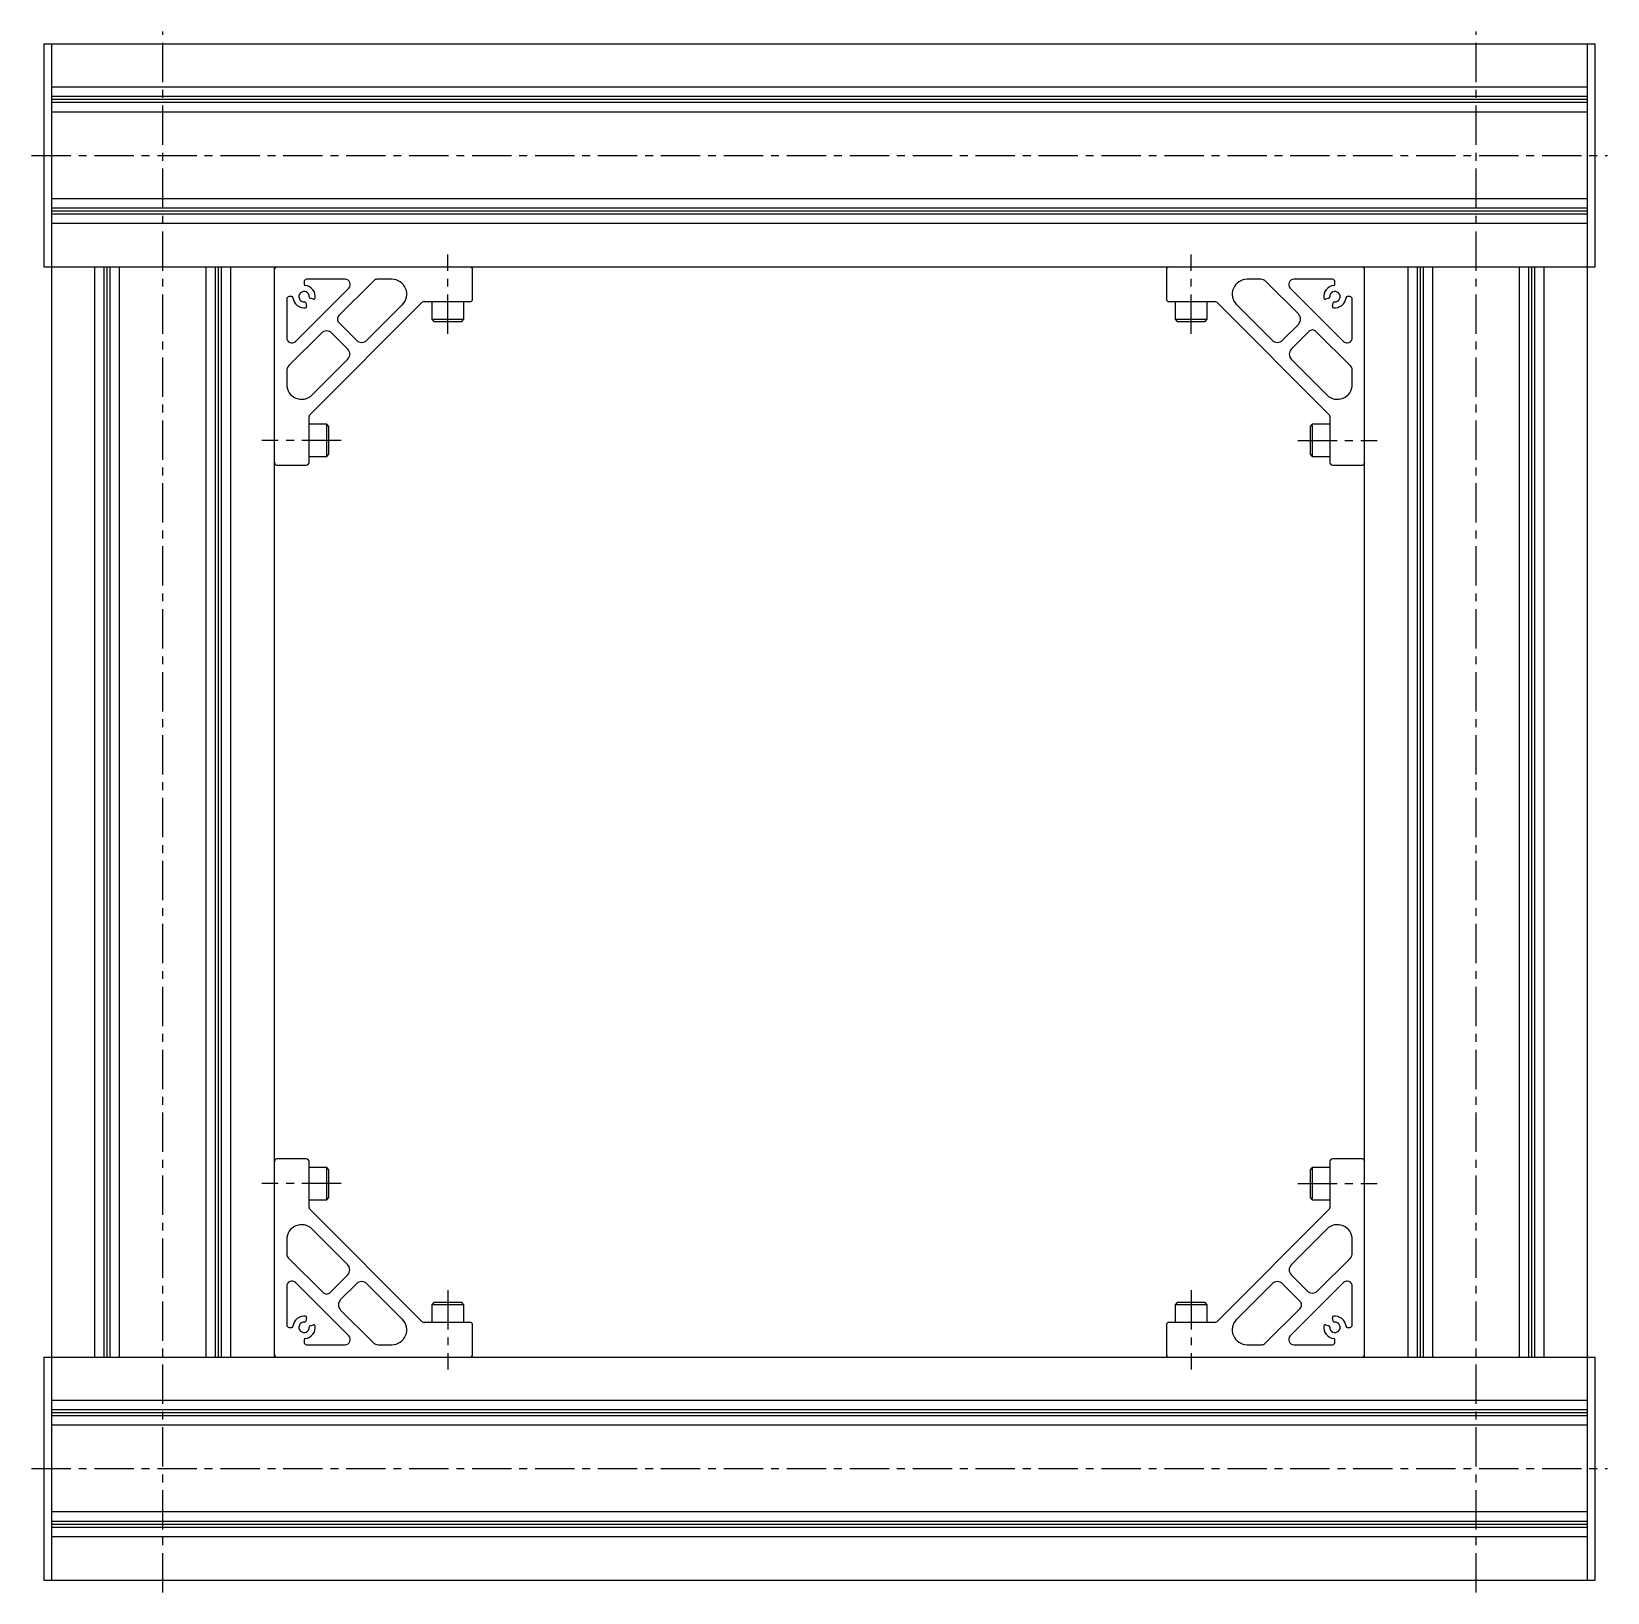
# Model space of a CAD drawing. Extents: x -5 to 1461, y -8 to 1315.
# Drawn here: x -5 to 631, y 685 to 1315 of the extents above; entities that cross this region are included whole.
import ezdxf

# ---------------------------------------------------------------- set-up
doc = ezdxf.new("R2010")
doc.units = 0
doc.header["$LTSCALE"] = 0.5
doc.linetypes.add('CENTER', pattern=[50.8, 31.75, -6.35, 6.35, -6.35])
doc.layers.add('MSM_CENTER', color=1, linetype='CENTER')
doc.layers.add('MSM_CONTINUOUS', color=7, linetype='CONTINUOUS')

msp = doc.modelspace()

# ---------------------------------------------------------------- linework, layer by layer
at = {"layer": 'MSM_CENTER'}
for p, q in [((48, 685), (48, 1315)), ((578, 685), (578, 1315)), ((-5, 1265), (631, 1265)), ((163, 1193), (163, 1225)), ((463, 1193), (463, 1225)), ((120, 1150), (88, 1150)), ((506, 1150), (538, 1150)), ((120, 850), (88, 850)), ((506, 850), (538, 850)), ((163, 807), (163, 775)), ((463, 807), (463, 775)), ((-5, 735), (631, 735))]:
    msp.add_line(p, q, dxfattribs=at)
at = {"layer": 'MSM_CONTINUOUS'}
for p, q in [((0, 1310), (626, 1310)), ((0, 1310), (0, 1220)), ((3, 1310), (3, 690)), ((623, 690), (623, 1310)), ((626, 1220), (626, 1310)), ((623, 1292.5), (3, 1292.5)), ((623, 1288.71), (3, 1288.71)), ((623, 1287.5), (3, 1287.5)), ((623, 1286.29), (3, 1286.29)), ((623, 1282.5), (3, 1282.5)), ((623, 1247.5), (3, 1247.5)), ((623, 1243.71), (3, 1243.71)), ((623, 1242.5), (3, 1242.5)), ((623, 1241.29), (3, 1241.29)), ((623, 1237.5), (3, 1237.5)), ((0, 1220), (626, 1220)), ((20.5, 780), (20.5, 1220)), ((24.29, 780), (24.29, 1220)), ((25.5, 780), (25.5, 1220)), ((26.71, 780), (26.71, 1220)), ((30.5, 780), (30.5, 1220)), ((65.5, 780), (65.5, 1220)), ((69.29, 780), (69.29, 1220)), ((70.5, 780), (70.5, 1220)), ((71.71, 780), (71.71, 1220)), ((75.5, 780), (75.5, 1220)), ((93, 780), (93, 1220)), ((121.57, 1215), (106, 1215)), ((140.44, 1215), (134.54, 1215)), ((173, 1207), (173, 1219)), ((453, 1219), (453, 1207)), ((491.04, 1215), (485.56, 1215)), ((520, 1215), (504.43, 1215)), ((533, 780), (533, 1220)), ((550.5, 780), (550.5, 1220)), ((554.29, 780), (554.29, 1220)), ((555.5, 780), (555.5, 1220)), ((556.71, 780), (556.71, 1220)), ((560.5, 780), (560.5, 1220)), ((595.5, 780), (595.5, 1220)), ((599.29, 780), (599.29, 1220)), ((600.5, 780), (600.5, 1220)), ((601.71, 780), (601.71, 1220)), ((605.5, 780), (605.5, 1220)), ((101.58, 1189.94), (123.06, 1211.42)), ((105, 1214), (105, 1212.97)), ((133.13, 1214.41), (119.04, 1200.32)), ((506.25, 1201.03), (493.16, 1214.12)), ((502.94, 1211.42), (524.42, 1189.94)), ((521, 1212.97), (521, 1214)), ((98, 1207), (98, 1191.43)), ((100.03, 1208), (99, 1208)), ((105.66, 1205.54), (106.03, 1204.17)), ((107.29, 1160.29), (152.71, 1205.71)), ((108.83, 1206.97), (107.46, 1207.34)), ((130.35, 1190.42), (144.69, 1204.76)), ((153.41, 1206), (172, 1206)), ((156.5, 1206), (156.5, 1198.87)), ((169.5, 1198.87), (169.5, 1206)), ((454, 1206), (472.59, 1206)), ((456.5, 1206), (456.5, 1198.87)), ((456.5, 1206), (469.5, 1206)), ((469.5, 1198.87), (469.5, 1206)), ((473.29, 1205.71), (518.71, 1160.29)), ((481.31, 1204.76), (495.65, 1190.42)), ((518.54, 1207.34), (517.17, 1206.97)), ((519.97, 1204.17), (520.34, 1205.54)), ((527, 1208), (525.97, 1208)), ((528, 1191.43), (528, 1207)), ((119.04, 1197.5), (126.11, 1190.42)), ((156.5, 1198.87), (157.37, 1198)), ((156.5, 1198.87), (169.5, 1198.87)), ((157.37, 1198), (168.63, 1198)), ((168.63, 1198), (169.5, 1198.87)), ((456.5, 1198.87), (457.37, 1198)), ((456.5, 1198.87), (469.5, 1198.87)), ((457.37, 1198), (468.63, 1198)), ((468.63, 1198), (469.5, 1198.87)), ((499.89, 1190.42), (506.25, 1196.79)), ((111.97, 1193.25), (98.88, 1180.16)), ((122.58, 1186.89), (116.21, 1193.25)), ((510.5, 1193.96), (503.42, 1186.89)), ((527.41, 1179.87), (513.32, 1193.96)), ((98, 1178.04), (98, 1172.56)), ((108.24, 1168.31), (122.58, 1182.65)), ((503.42, 1182.65), (517.76, 1168.31)), ((528, 1172.56), (528, 1178.46)), ((107, 1141), (107, 1159.59)), ((519, 1159.59), (519, 1141)), ((114.13, 1156.5), (107, 1156.5)), ((107, 1143.5), (107, 1156.5)), ((115, 1155.63), (114.13, 1156.5)), ((114.13, 1143.5), (114.13, 1156.5)), ((115, 1144.37), (115, 1155.63)), ((511.87, 1156.5), (511, 1155.63)), ((511, 1155.63), (511, 1144.37)), ((519, 1156.5), (511.87, 1156.5)), ((511.87, 1156.5), (511.87, 1143.5)), ((94, 1140), (106, 1140)), ((107, 1143.5), (114.13, 1143.5)), ((114.13, 1143.5), (115, 1144.37)), ((511, 1144.37), (511.87, 1143.5)), ((511.87, 1143.5), (519, 1143.5)), ((520, 1140), (532, 1140)), ((106, 860), (94, 860)), ((107, 840.41), (107, 859)), ((519, 859), (519, 840.41)), ((532, 860), (520, 860)), ((114.13, 856.5), (107, 856.5)), ((115, 855.63), (114.13, 856.5)), ((114.13, 843.5), (114.13, 856.5)), ((115, 844.37), (115, 855.63)), ((511.87, 856.5), (511, 855.63)), ((511, 855.63), (511, 844.37)), ((519, 856.5), (511.87, 856.5)), ((511.87, 856.5), (511.87, 843.5)), ((519, 856.5), (519, 843.5)), ((107, 843.5), (114.13, 843.5)), ((152.71, 794.29), (107.29, 839.71)), ((114.13, 843.5), (115, 844.37)), ((518.71, 839.71), (473.29, 794.29)), ((511, 844.37), (511.87, 843.5)), ((511.87, 843.5), (519, 843.5)), ((98, 827.44), (98, 821.54)), ((122.58, 817.35), (108.24, 831.69)), ((517.76, 831.69), (503.42, 817.35)), ((528, 821.96), (528, 827.44)), ((98.59, 820.13), (112.68, 806.04)), ((514.03, 806.75), (527.12, 819.84)), ((98, 808.57), (98, 793)), ((123.06, 788.58), (101.58, 810.06)), ((115.5, 806.04), (122.58, 813.11)), ((126.11, 809.58), (119.75, 803.21)), ((144.69, 795.24), (130.35, 809.58)), ((495.65, 809.58), (481.31, 795.24)), ((506.96, 802.5), (499.89, 809.58)), ((524.42, 810.06), (502.94, 788.58)), ((503.42, 813.11), (509.79, 806.75)), ((528, 793), (528, 808.57)), ((157.37, 802), (156.5, 801.13)), ((168.63, 802), (157.37, 802)), ((169.5, 801.13), (168.63, 802)), ((457.37, 802), (456.5, 801.13)), ((468.63, 802), (457.37, 802)), ((469.5, 801.13), (468.63, 802)), ((106.03, 795.83), (105.66, 794.46)), ((119.75, 798.97), (132.84, 785.88)), ((156.5, 801.13), (156.5, 794)), ((169.5, 801.13), (156.5, 801.13)), ((169.5, 794), (169.5, 801.13)), ((456.5, 801.13), (456.5, 794)), ((469.5, 801.13), (456.5, 801.13)), ((469.5, 794), (469.5, 801.13)), ((492.87, 785.59), (506.96, 799.68)), ((520.34, 794.46), (519.97, 795.83)), ((99, 792), (100.03, 792)), ((107.46, 792.66), (108.83, 793.03)), ((172, 794), (153.41, 794)), ((169.5, 794), (156.5, 794)), ((173, 781), (173, 793)), ((453, 793), (453, 781)), ((472.59, 794), (454, 794)), ((517.17, 793.03), (518.54, 792.66)), ((525.97, 792), (527, 792)), ((105, 787.03), (105, 786)), ((106, 785), (121.57, 785)), ((134.96, 785), (140.44, 785)), ((485.56, 785), (491.46, 785)), ((504.43, 785), (520, 785)), ((521, 786), (521, 787.03)), ((0, 780), (626, 780)), ((0, 780), (0, 690)), ((626, 690), (626, 780)), ((623, 762.5), (3, 762.5)), ((623, 758.71), (3, 758.71)), ((623, 757.5), (3, 757.5)), ((623, 756.29), (3, 756.29)), ((623, 752.5), (3, 752.5)), ((623, 717.5), (3, 717.5)), ((623, 713.71), (3, 713.71)), ((623, 712.5), (3, 712.5)), ((623, 711.29), (3, 711.29)), ((623, 707.5), (3, 707.5)), ((0, 690), (626, 690))]:
    msp.add_line(p, q, dxfattribs=at)
for centre, radius, start, end in [((94, 1219), 1, 90, 180), ((106, 1214), 1, 90, 180), ((121.57, 1212.9), 2.1, 314.99999, 90), ((134.54, 1213), 2, 90.00109, 135.00077), ((140.44, 1209), 6, 315.00002, 89.99998), ((172, 1219), 1, 0, 90), ((454, 1219), 1, 90, 180), ((485.56, 1209), 6, 90.00008, 225), ((491.04, 1212), 3, 45.00016, 90.00022), ((504.43, 1212.9), 2.1, 90, 224.99999), ((520, 1214), 1, 0, 90), ((532, 1219), 1, 0, 90), ((105, 1208), 2.1, 356.08786, 273.91336), ((105.5, 1212.97), 0.5, 179.9984, 264.26347), ((105, 1208), 4.5, 352.18075, 84.26027), ((521, 1208), 4.5, 95.73914, 187.81993), ((521, 1208), 2.1, 266.08786, 183.91336), ((520.5, 1212.97), 0.5, 275.73957, 359.99873), ((99, 1207), 1, 90, 180), ((100.03, 1207.5), 0.5, 5.73957, 89.99873), ((105, 1208), 4.5, 185.73914, 277.81993), ((105.18, 1205.41), 0.5, 14.99992, 93.91337), ((105.54, 1204.04), 0.5, 277.82248, 14.99975), ((107.59, 1207.82), 0.5, 176.08786, 255.00009), ((108.96, 1207.46), 0.5, 255.00138, 352.17889), ((153.41, 1205), 1, 89.99859, 134.99894), ((172, 1207), 1, 270, 0), ((454, 1207), 1, 180, 270), ((472.59, 1205), 1, 45.00048, 90.00077), ((517.04, 1207.46), 0.5, 187.82248, 284.99975), ((518.41, 1207.82), 0.5, 284.99992, 3.91337), ((520.46, 1204.04), 0.5, 165.00138, 262.17889), ((520.82, 1205.41), 0.5, 86.08786, 165.00009), ((521, 1208), 4.5, 262.18075, 354.26027), ((525.97, 1207.5), 0.5, 89.9984, 174.26347), ((527, 1207), 1, 0, 90), ((120.45, 1198.91), 2, 134.99917, 225.00115), ((504.13, 1198.91), 3, 315.0001, 45.00012), ((100.1, 1191.43), 2.1, 180, 314.99999), ((114.09, 1191.13), 3, 45.0001, 135.00012), ((128.23, 1192.55), 3, 225.00009, 315.00018), ((497.77, 1192.55), 3, 225.0005, 314.9993), ((511.91, 1192.55), 2, 44.99917, 135.00115), ((525.9, 1191.43), 2.1, 224.99999, 0), ((120.45, 1184.77), 3, 315.0005, 44.9993), ((505.55, 1184.77), 3, 135.00009, 225.00018), ((101, 1178.04), 3, 135.00016, 180.00022), ((526, 1178.46), 2, 0.00109, 45.00077), ((104, 1172.56), 6, 180.00008, 315), ((522, 1172.56), 6, 225.00002, 359.99998), ((108, 1159.59), 1, 135.00048, 180.00077), ((518, 1159.59), 1, 359.99859, 44.99894), ((94, 1141), 1, 180, 270), ((106, 1141), 1, 270, 0), ((520, 1141), 1, 180, 270), ((532, 1141), 1, 270, 0), ((94, 859), 1, 90, 180), ((106, 859), 1, 0, 90), ((520, 859), 1, 90, 180), ((532, 859), 1, 0, 90), ((108, 840.41), 1, 179.99859, 224.99894), ((518, 840.41), 1, 315.00048, 0.00077), ((104, 827.44), 6, 45.00002, 179.99998), ((522, 827.44), 6, 0.00008, 135), ((100, 821.54), 2, 180.00109, 225.00077), ((525, 821.96), 3, 315.00016, 0.00022), ((120.45, 815.23), 3, 315.00009, 45.00018), ((505.55, 815.23), 3, 135.0005, 224.9993), ((100.1, 808.57), 2.1, 44.99999, 180), ((128.23, 807.45), 3, 45.0005, 134.9993), ((497.77, 807.45), 3, 45.00009, 135.00018), ((525.9, 808.57), 2.1, 0, 134.99999), ((114.09, 807.45), 2, 224.99917, 315.00115), ((121.87, 801.09), 3, 135.0001, 225.00012), ((505.55, 801.09), 2, 314.99917, 45.00115), ((511.91, 808.87), 3, 225.0001, 315.00012), ((105, 792), 4.5, 82.18075, 174.26027), ((105.54, 795.96), 0.5, 345.00138, 82.17889), ((140.44, 791), 6, 270.00008, 45), ((485.56, 791), 6, 135.00002, 269.99998), ((520.46, 795.96), 0.5, 97.82248, 194.99975), ((521, 792), 4.5, 5.73914, 97.81993), ((99, 793), 1, 180, 270), ((100.03, 792.5), 0.5, 269.9984, 354.26347), ((105, 792), 2.1, 86.08786, 3.91336), ((105.18, 794.59), 0.5, 266.08786, 345.00009), ((105, 792), 4.5, 275.73914, 7.81993), ((107.59, 792.18), 0.5, 104.99992, 183.91337), ((108.96, 792.54), 0.5, 7.82248, 104.99975), ((153.41, 795), 1, 225.00048, 270.00077), ((172, 793), 1, 0, 90), ((454, 793), 1, 90, 180), ((472.59, 795), 1, 269.99859, 314.99894), ((521, 792), 4.5, 172.18075, 264.26027), ((517.04, 792.54), 0.5, 75.00138, 172.17889), ((518.41, 792.18), 0.5, 356.08786, 75.00009), ((521, 792), 2.1, 176.08786, 93.91336), ((520.82, 794.59), 0.5, 194.99992, 273.91337), ((525.97, 792.5), 0.5, 185.73957, 269.99873), ((527, 793), 1, 270, 0), ((105.5, 787.03), 0.5, 95.73957, 179.99873), ((106, 786), 1, 180, 270), ((121.57, 787.1), 2.1, 270, 44.99999), ((134.96, 788), 3, 225.00016, 270.00022), ((491.46, 787), 2, 270.00109, 315.00077), ((504.43, 787.1), 2.1, 134.99999, 270), ((520, 786), 1, 270, 0), ((520.5, 787.03), 0.5, 359.9984, 84.26347), ((94, 781), 1, 180, 270), ((172, 781), 1, 270, 0), ((454, 781), 1, 180, 270), ((532, 781), 1, 270, 0)]:
    msp.add_arc(centre, radius, start, end, dxfattribs=at)

doc.saveas('drawing.dxf')
